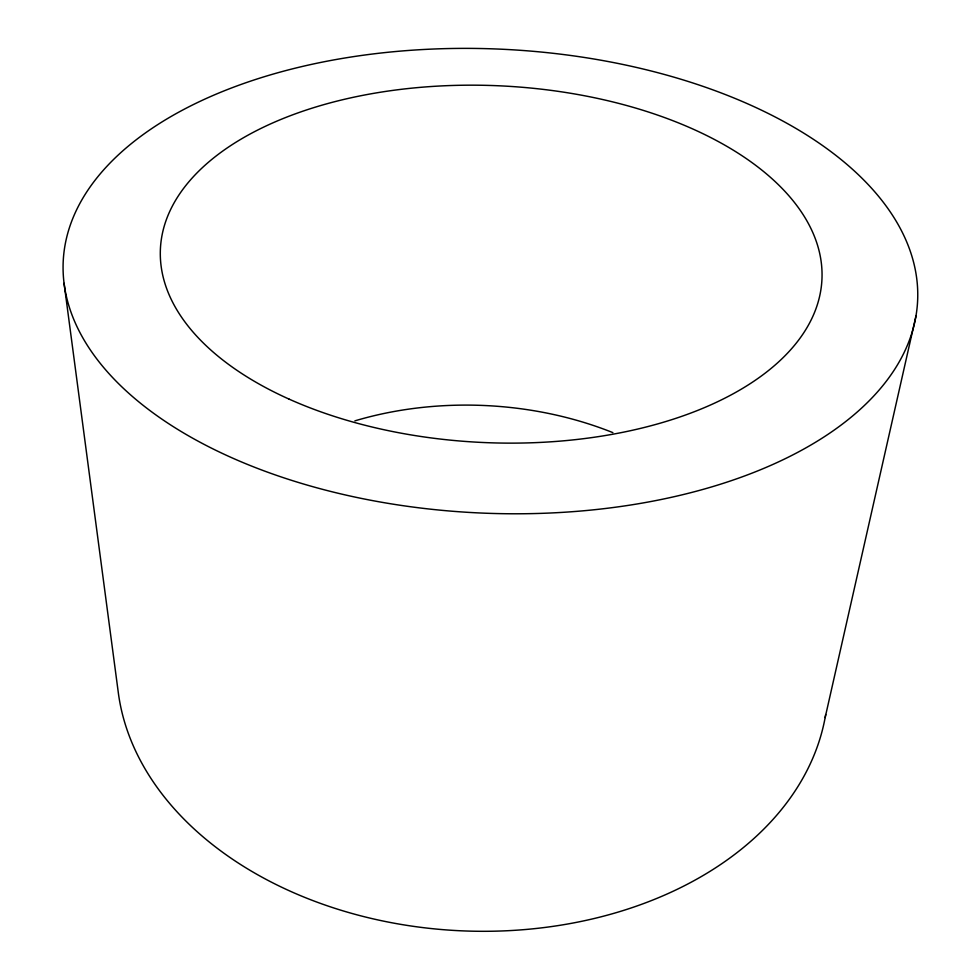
<?xml version="1.0" encoding="UTF-8"?>
<svg xmlns="http://www.w3.org/2000/svg" width="980" height="980" viewBox="0 0 980 980"><rect width="100%" height="100%" fill="white"/><g stroke="black" fill="none" stroke-linecap="round" stroke-linejoin="round"><path stroke-width="1.47" d="M825.148 717.568L915.933 316.16A427.66 232.138 2.6 0 0 311.836 64.312A427.66 232.138 2.6 0 0 243.469 462.768A427.66 232.138 2.6 0 0 915.933 316.16M64.067 283.318L118.2 691.831A355.912 254.531 2.6 0 0 467.534 931.049A355.912 254.531 2.6 0 0 825.687 714.53M354.882 420.861A284.543 195.02 2.6 0 1 612.88 432.633M289.088 399.117A331.118 178.532 2.6 0 0 819.109 298.483A331.118 178.532 2.6 0 0 365.344 94.864A331.118 178.532 2.6 0 0 289.088 399.117"/></g></svg>
